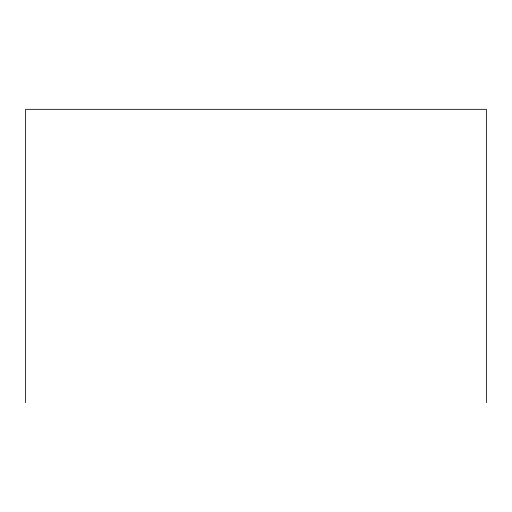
<?xml version="1.0" encoding="UTF-8"?>
<svg xmlns="http://www.w3.org/2000/svg" width="512" height="512" viewBox="0 0 512 512"><rect width="100%" height="100%" fill="white"/><g stroke="black" fill="none" stroke-linecap="round" stroke-linejoin="round"><path stroke-width="0.77" d="M486.4 402.669L486.4 109.331L25.6 109.331L25.6 402.669"/></g></svg>
